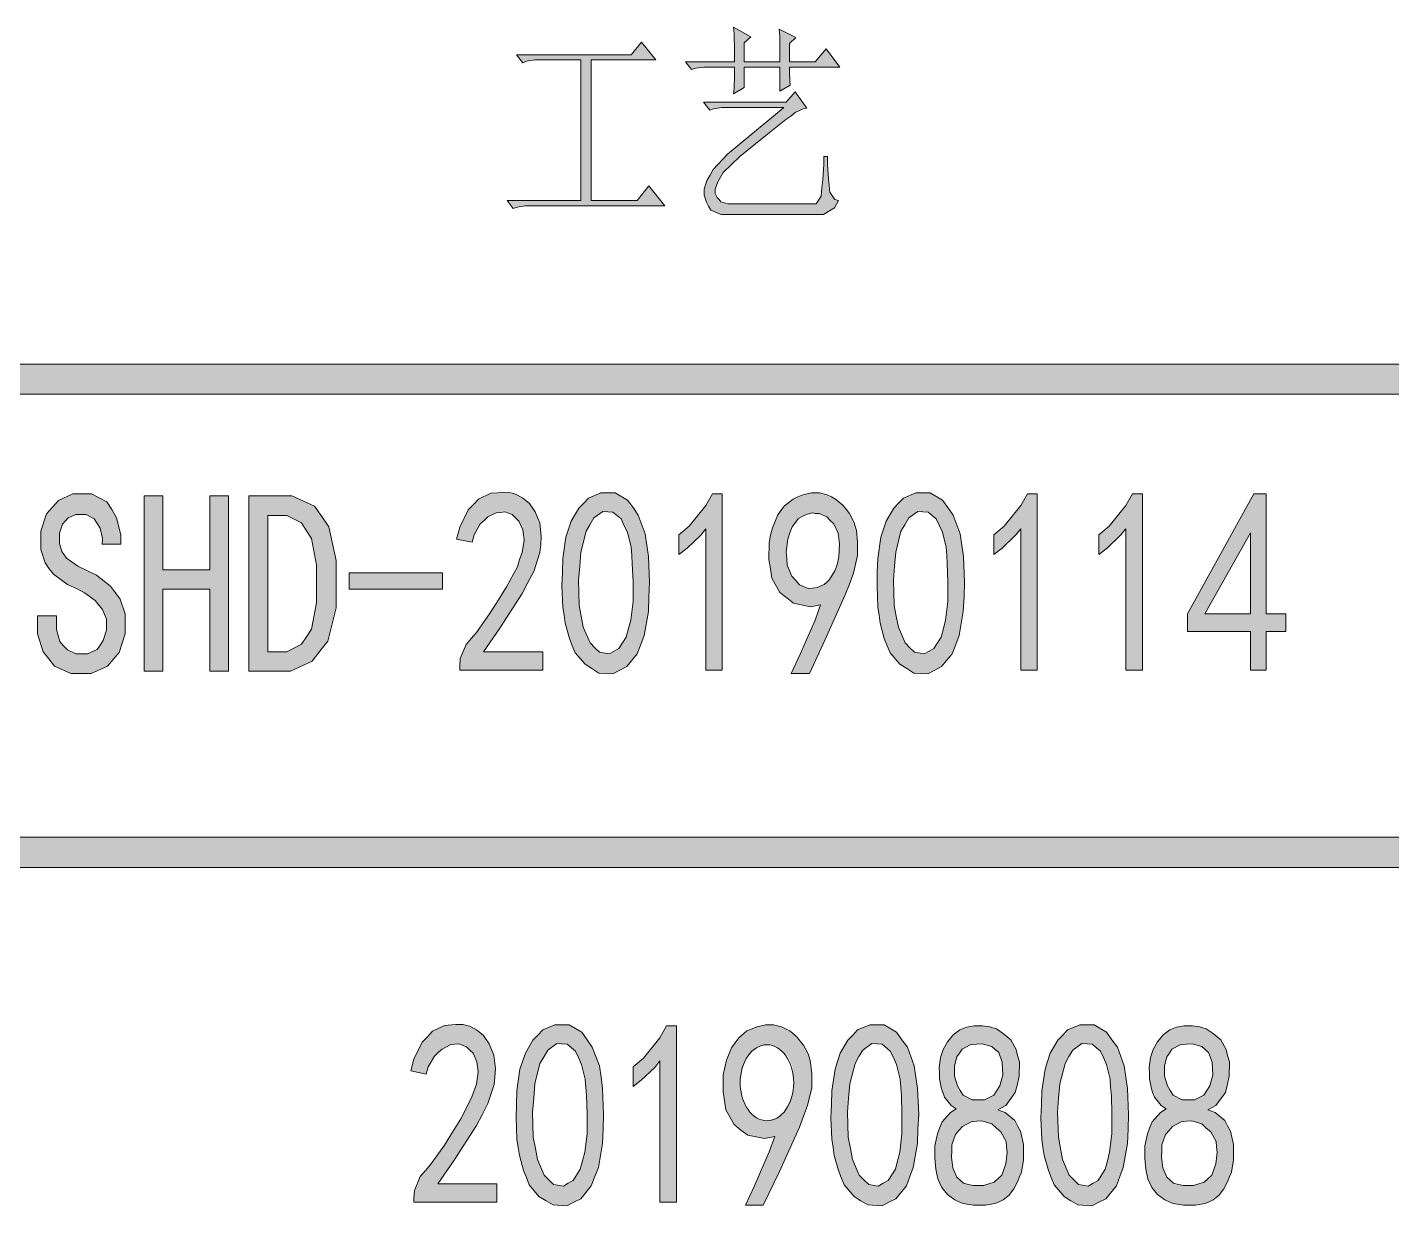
# Model space of a CAD drawing. Header units: millimetres. Extents: x 0 to 414, y 0 to 292.
# Drawn here: x 375.33 to 394.47, y 33.54 to 50.07 of the extents above; entities that cross this region are included whole.
import ezdxf

# ---------------------------------------------------------------- set-up
doc = ezdxf.new("R2010")
doc.units = ezdxf.units.MM

msp = doc.modelspace()

# ---------------------------------------------------------------- hatches: boundary and pattern name
h = msp.add_hatch(color=0)
h.dxf.hatch_style = 2
h.paths.add_polyline_path([(386.020028, 49.515889), (386.020028, 49.448861), (386.027083, 49.321861), (386.030611, 49.261889), (385.885972, 49.177222), (385.885972, 49.515889), (385.385028, 49.515889), (385.385028, 49.226611), (385.236861, 49.141944), (385.243917, 49.2125), (385.247444, 49.403), (385.247444, 49.515889), (384.880556, 49.515889), (384.817056, 49.515889), (384.700639, 49.49825), (384.647722, 49.480611), (384.563056, 49.589972), (385.247444, 49.589972), (385.247444, 49.738139), (385.243917, 49.981556), (385.236861, 50.073278), (385.480278, 49.939222), (385.385028, 49.854556), (385.385028, 49.589972), (385.885972, 49.589972), (385.885972, 49.7205), (385.882444, 49.949806), (385.875389, 50.048583), (386.108222, 49.928639), (386.020028, 49.843972), (386.020028, 49.589972), (386.379861, 49.589972), (386.535083, 49.769889), (386.725583, 49.515889)])
h = msp.add_hatch(color=0)
h.dxf.hatch_style = 2
h.paths.add_polyline_path([(382.192389, 49.685222), (383.797528, 49.685222), (383.942167, 49.865139), (384.146778, 49.614667), (383.236611, 49.614667), (383.236611, 47.642639), (383.885722, 47.642639), (384.048, 47.84725), (384.27025, 47.568556), (382.375833, 47.568556), (382.312333, 47.568556), (382.199444, 47.550917), (382.146528, 47.533278), (382.058333, 47.642639), (383.091972, 47.642639), (383.091972, 49.614667), (382.513417, 49.614667), (382.449917, 49.614667), (382.3335, 49.597028), (382.280583, 49.575861)])
h = msp.add_hatch(color=0)
h.dxf.hatch_style = 2
h.paths.add_polyline_path([(384.813528, 49.022), (385.974167, 49.022), (386.097639, 49.166639), (386.263444, 48.937333), (386.214056, 48.930278), (386.101167, 48.877361), (386.037667, 48.827972), (385.970639, 48.778583), (385.713111, 48.573972), (385.519083, 48.41875), (385.325056, 48.26), (385.092222, 48.03775), (385.053417, 47.970722), (385.014611, 47.903694), (384.975806, 47.801389), (384.975806, 47.766111), (384.975806, 47.741417), (385.004028, 47.684972), (385.03225, 47.65675), (385.056944, 47.625), (385.155722, 47.596778), (385.229806, 47.596778), (386.330472, 47.596778), (386.393972, 47.596778), (386.464528, 47.706139), (386.475111, 47.819028), (386.485694, 47.931917), (386.499806, 48.150639), (386.503333, 48.26), (386.552722, 48.26), (386.552722, 48.150639), (386.566833, 47.949556), (386.577417, 47.854306), (386.588, 47.762583), (386.655028, 47.65675), (386.707944, 47.642639), (386.6515, 47.540333), (386.496278, 47.445083), (386.3975, 47.448611), (385.169833, 47.448611), (385.060472, 47.448611), (384.915833, 47.508583), (384.884083, 47.565028), (384.855861, 47.621472), (384.824111, 47.716722), (384.824111, 47.752), (384.824111, 47.801389), (384.862917, 47.924861), (384.90525, 47.998944), (384.947583, 48.076556), (385.152194, 48.29175), (385.314472, 48.429333), (385.480278, 48.566917), (385.79425, 48.827972), (385.942417, 48.947917), (385.131028, 48.947917), (385.067528, 48.947917), (384.954639, 48.930278), (384.901722, 48.912639)])
h = msp.add_hatch(color=0)
h.dxf.hatch_style = 2
h.paths.add_polyline_path([(404.237472, 45.349583), (404.237472, 44.92625), (354.957944, 44.92625), (354.957944, 45.349583)])
h = msp.add_hatch(color=0)
h.dxf.hatch_style = 2
h.paths.add_polyline_path([(376.703167, 41.730083), (376.703167, 41.564278), (376.6185, 41.303222), (376.533833, 41.204444), (376.452694, 41.109194), (376.223389, 41.010417), (376.082278, 41.010417), (375.937639, 41.010417), (375.711861, 41.112722), (375.630722, 41.2115), (375.553111, 41.313806), (375.471972, 41.564278), (375.471972, 41.715972), (375.471972, 41.818278), (375.736556, 41.818278), (375.736556, 41.730083), (375.736556, 41.62425), (375.785944, 41.458444), (375.838861, 41.398472), (375.891778, 41.342028), (376.011722, 41.285583), (376.082278, 41.285583), (376.174, 41.285583), (376.308056, 41.345556), (376.350389, 41.405528), (376.392722, 41.469028), (376.438583, 41.617194), (376.438583, 41.701861), (376.438583, 41.772417), (376.385667, 41.906472), (376.33275, 41.966444), (376.283361, 42.029944), (376.131667, 42.139306), (376.036417, 42.192222), (375.895306, 42.255722), (375.69775, 42.400361), (375.637778, 42.477972), (375.577806, 42.559111), (375.517833, 42.746083), (375.517833, 42.851917), (375.517833, 43.003611), (375.598972, 43.247028), (375.683639, 43.342278), (375.768306, 43.434), (375.965861, 43.52925), (376.082278, 43.52925), (376.230444, 43.52925), (376.445639, 43.416361), (376.512667, 43.307), (376.579694, 43.194111), (376.643194, 42.954222), (376.643194, 42.823694), (376.378611, 42.823694), (376.385667, 42.901306), (376.350389, 43.045944), (376.311583, 43.112972), (376.26925, 43.176472), (376.156361, 43.239972), (376.082278, 43.239972), (376.011722, 43.239972), (375.902361, 43.194111), (375.863556, 43.14825), (375.821222, 43.102389), (375.782417, 42.975389), (375.782417, 42.89425), (375.782417, 42.83075), (375.814167, 42.717861), (375.845917, 42.672), (375.877667, 42.626139), (376.039944, 42.51325), (376.174, 42.44975), (376.301, 42.38625), (376.495028, 42.231028), (376.565583, 42.139306), (376.632611, 42.051111), (376.703167, 41.8465)])
h = msp.add_hatch(color=0)
h.dxf.hatch_style = 2
h.paths.add_polyline_path([(378.153083, 41.042167), (377.8885, 41.042167), (377.8885, 42.192222), (377.232333, 42.192222), (377.232333, 41.042167), (376.96775, 41.042167), (376.96775, 43.501028), (377.232333, 43.501028), (377.232333, 42.463861), (377.8885, 42.463861), (377.8885, 43.501028), (378.153083, 43.501028)])
h = msp.add_hatch(color=0)
h.paths.add_polyline_path([(379.659444, 42.262778), (379.659444, 41.931167), (379.546556, 41.461972), (379.433667, 41.320861), (379.324306, 41.17975), (379.020917, 41.042167), (378.830417, 41.042167), (378.438833, 41.042167), (378.438833, 43.501028), (378.830417, 43.501028), (379.042083, 43.501028), (379.356056, 43.356389), (379.458361, 43.21175), (379.557139, 43.067111), (379.659444, 42.594389)])
h.paths.add_polyline_path([(379.384278, 42.262778), (379.384278, 42.527361), (379.313722, 42.901306), (379.246694, 43.010667), (379.176139, 43.120028), (378.968, 43.225861), (378.830417, 43.225861), (378.703417, 43.225861), (378.703417, 41.313806), (378.830417, 41.313806), (378.968, 41.313806), (379.176139, 41.419639), (379.246694, 41.521944), (379.313722, 41.627778), (379.384278, 41.998194)])
h = msp.add_hatch(color=0)
h.dxf.hatch_style = 2
h.paths.add_polyline_path([(381.395111, 41.112722), (381.402167, 41.218556), (381.483306, 41.416111), (381.557389, 41.500778), (381.631472, 41.585444), (381.821972, 41.857083), (381.938389, 42.040528), (382.051278, 42.223972), (382.202972, 42.506194), (382.234722, 42.6085), (382.27, 42.707278), (382.298222, 42.880139), (382.287639, 42.954222), (382.280583, 43.024778), (382.224139, 43.144722), (382.178278, 43.190583), (382.132417, 43.236444), (382.026583, 43.27525), (381.966611, 43.268194), (381.906639, 43.261139), (381.790222, 43.204694), (381.737306, 43.155306), (381.680861, 43.105917), (381.596194, 42.954222), (381.567972, 42.851917), (381.34925, 42.89425), (381.395111, 43.060056), (381.515056, 43.303472), (381.585611, 43.377556), (381.659694, 43.451639), (381.829028, 43.536306), (381.924278, 43.543361), (381.98425, 43.550417), (382.086556, 43.546889), (382.132417, 43.536306), (382.178278, 43.525722), (382.273528, 43.472806), (382.322917, 43.434), (382.372306, 43.395194), (382.453444, 43.27525), (382.485194, 43.197639), (382.516944, 43.120028), (382.538111, 42.929528), (382.531056, 42.816639), (382.520472, 42.70375), (382.432278, 42.439167), (382.351139, 42.283944), (382.27, 42.128722), (381.959556, 41.645417), (381.73025, 41.313806), (382.559278, 41.313806), (382.559278, 41.056278), (381.395111, 41.056278)])
h = msp.add_hatch(color=0)
h.paths.add_polyline_path([(382.834444, 42.428583), (382.8415, 42.619083), (382.883833, 42.922472), (382.922639, 43.031833), (382.957917, 43.144722), (383.06375, 43.328167), (383.134306, 43.398722), (383.201333, 43.469278), (383.374194, 43.543361), (383.472972, 43.543361), (383.575278, 43.543361), (383.748139, 43.437528), (383.82575, 43.335222), (383.899833, 43.229389), (383.995083, 42.968333), (384.019778, 42.809583), (384.044472, 42.650833), (384.058583, 42.287472), (384.048, 42.082861), (384.040944, 41.87825), (383.980972, 41.543111), (383.935111, 41.416111), (383.885722, 41.285583), (383.737556, 41.105667), (383.638778, 41.056278), (383.543528, 41.003361), (383.345972, 41.013944), (383.247194, 41.077444), (383.151944, 41.137417), (383.014361, 41.299694), (382.972028, 41.398472), (382.933222, 41.500778), (382.87325, 41.712444), (382.859139, 41.825333), (382.8415, 41.934694), (382.827389, 42.238083)])
h.paths.add_polyline_path([(383.077861, 42.51325), (383.060222, 42.315694), (383.070806, 41.962917), (383.099028, 41.811222), (383.12725, 41.656), (383.2225, 41.437278), (383.289528, 41.37025), (383.356556, 41.30675), (383.490611, 41.282056), (383.561167, 41.320861), (383.628194, 41.359667), (383.7305, 41.518417), (383.76225, 41.638361), (383.794, 41.754778), (383.82575, 42.015833), (383.82575, 42.153417), (383.82575, 42.294528), (383.815167, 42.552056), (383.808111, 42.664944), (383.797528, 42.781361), (383.748139, 42.9895), (383.702278, 43.081222), (383.659944, 43.176472), (383.543528, 43.271722), (383.472972, 43.27525), (383.402417, 43.278778), (383.275417, 43.190583), (383.218972, 43.095333), (383.166056, 43.003611), (383.091972, 42.710806)])
h = msp.add_hatch(color=0)
h.dxf.hatch_style = 2
h.paths.add_polyline_path([(384.848806, 43.038889), (384.774722, 42.947167), (384.584222, 42.76725), (384.467806, 42.679056), (384.467806, 42.954222), (384.612444, 43.074167), (384.848806, 43.363444), (384.940528, 43.52925), (385.078111, 43.52925), (385.078111, 41.056278), (384.848806, 41.056278)])
h = msp.add_hatch(color=0)
h.paths.add_polyline_path([(386.044722, 41.010417), (386.171722, 41.278528), (386.379861, 41.758306), (386.457472, 41.9735), (386.316361, 41.945278), (386.076472, 41.994667), (385.981222, 42.06875), (385.885972, 42.142833), (385.773083, 42.347444), (385.751917, 42.477972), (385.73075, 42.6085), (385.734278, 42.841333), (385.755444, 42.947167), (385.780139, 43.049472), (385.850694, 43.222333), (385.900083, 43.292889), (385.949472, 43.359917), (386.069417, 43.455167), (386.136444, 43.486917), (386.207, 43.515139), (386.330472, 43.543361), (386.383389, 43.543361), (386.439833, 43.543361), (386.549194, 43.515139), (386.609167, 43.486917), (386.665611, 43.455167), (386.767917, 43.3705), (386.817306, 43.314056), (386.863167, 43.254083), (386.923139, 43.137667), (386.940778, 43.074167), (386.958417, 43.014194), (386.976056, 42.855444), (386.976056, 42.760194), (386.976056, 42.661417), (386.919611, 42.414472), (386.863167, 42.262778), (386.803194, 42.111083), (386.520972, 41.486667), (386.298722, 41.010417)])
h.paths.add_polyline_path([(385.981222, 42.622611), (385.988278, 42.527361), (386.051778, 42.375667), (386.108222, 42.312167), (386.161139, 42.252194), (386.281083, 42.199278), (386.344583, 42.206333), (386.408083, 42.213389), (386.506861, 42.255722), (386.545667, 42.291), (386.580944, 42.326278), (386.655028, 42.44975), (386.690306, 42.534417), (386.711472, 42.643778), (386.722056, 42.827222), (386.711472, 42.901306), (386.700889, 42.978917), (386.640917, 43.105917), (386.591528, 43.155306), (386.542139, 43.204694), (386.436306, 43.254083), (386.379861, 43.254083), (386.344583, 43.261139), (386.256389, 43.239972), (386.199944, 43.21175), (386.147028, 43.183528), (386.058833, 43.067111), (386.027083, 42.982444), (385.995333, 42.89425), (385.974167, 42.714333)])
h = msp.add_hatch(color=0)
h.paths.add_polyline_path([(387.251222, 42.428583), (387.258278, 42.619083), (387.300611, 42.922472), (387.339417, 43.031833), (387.374694, 43.144722), (387.484056, 43.328167), (387.551083, 43.398722), (387.621639, 43.469278), (387.790972, 43.543361), (387.88975, 43.543361), (387.992056, 43.543361), (388.168444, 43.437528), (388.242528, 43.335222), (388.316611, 43.229389), (388.415389, 42.968333), (388.436556, 42.809583), (388.46125, 42.650833), (388.475361, 42.287472), (388.468306, 42.082861), (388.457722, 41.87825), (388.401278, 41.543111), (388.351889, 41.416111), (388.3025, 41.285583), (388.154333, 41.105667), (388.059083, 41.056278), (387.960306, 41.003361), (387.766278, 41.013944), (387.6675, 41.077444), (387.568722, 41.137417), (387.431139, 41.299694), (387.392333, 41.398472), (387.35, 41.500778), (387.293556, 41.712444), (387.275917, 41.825333), (387.258278, 41.934694), (387.247694, 42.238083)])
h.paths.add_polyline_path([(387.494639, 42.51325), (387.477, 42.315694), (387.487583, 41.962917), (387.515806, 41.811222), (387.547556, 41.656), (387.642806, 41.437278), (387.706306, 41.37025), (387.773333, 41.30675), (387.907389, 41.282056), (387.977944, 41.320861), (388.044972, 41.359667), (388.147278, 41.518417), (388.179028, 41.638361), (388.210778, 41.754778), (388.242528, 42.015833), (388.242528, 42.153417), (388.242528, 42.294528), (388.231944, 42.552056), (388.224889, 42.664944), (388.217833, 42.781361), (388.164917, 42.9895), (388.122583, 43.081222), (388.076722, 43.176472), (387.963833, 43.271722), (387.88975, 43.27525), (387.819194, 43.278778), (387.692194, 43.190583), (387.639278, 43.095333), (387.582833, 43.003611), (387.512278, 42.710806)])
h = msp.add_hatch(color=0)
h.dxf.hatch_style = 2
h.paths.add_polyline_path([(389.265583, 43.038889), (389.1915, 42.947167), (389.001, 42.76725), (388.888111, 42.679056), (388.888111, 42.954222), (389.029222, 43.074167), (389.265583, 43.363444), (389.357306, 43.52925), (389.494889, 43.52925), (389.494889, 41.056278), (389.265583, 41.056278)])
h = msp.add_hatch(color=0)
h.dxf.hatch_style = 2
h.paths.add_polyline_path([(390.740194, 43.038889), (390.662583, 42.947167), (390.475611, 42.76725), (390.359194, 42.679056), (390.359194, 42.954222), (390.503833, 43.074167), (390.740194, 43.363444), (390.831917, 43.52925), (390.9695, 43.52925), (390.9695, 41.056278), (390.740194, 41.056278)])
h = msp.add_hatch(color=0)
h.paths.add_polyline_path([(392.486444, 41.599556), (391.600972, 41.599556), (391.600972, 41.8465), (392.532306, 43.52925), (392.705167, 43.52925), (392.705167, 41.8465), (392.983861, 41.8465), (392.983861, 41.599556), (392.705167, 41.599556), (392.705167, 41.056278), (392.486444, 41.056278)])
h.paths.add_polyline_path([(392.486444, 41.8465), (392.486444, 42.982444), (391.844389, 41.8465)])
h = msp.add_hatch(color=0)
h.dxf.hatch_style = 2
h.paths.add_polyline_path([(381.155222, 42.192222), (379.842889, 42.192222), (379.842889, 42.421528), (381.155222, 42.421528)])
h = msp.add_hatch(color=0)
h.dxf.hatch_style = 2
h.paths.add_polyline_path([(404.237472, 38.710306), (404.237472, 38.286972), (354.957944, 38.286972), (354.957944, 38.710306)])
h = msp.add_hatch(color=0)
h.dxf.hatch_style = 2
h.paths.add_polyline_path([(380.753056, 33.647944), (380.760111, 33.757306), (380.837722, 33.951333), (380.915333, 34.036), (380.989417, 34.124194), (381.179917, 34.392306), (381.292806, 34.57575), (381.409222, 34.759194), (381.557389, 35.044944), (381.592667, 35.143722), (381.627944, 35.246028), (381.652639, 35.418889), (381.645583, 35.489444), (381.635, 35.56), (381.582083, 35.679944), (381.536222, 35.725806), (381.490361, 35.771667), (381.384528, 35.814), (381.321028, 35.806944), (381.261056, 35.799889), (381.148167, 35.739917), (381.091722, 35.690528), (381.038806, 35.641139), (380.954139, 35.489444), (380.925917, 35.387139), (380.707194, 35.433), (380.753056, 35.598806), (380.869472, 35.838694), (380.943556, 35.912778), (381.014111, 35.990389), (381.183444, 36.071528), (381.282222, 36.078583), (381.338667, 36.085639), (381.4445, 36.082111), (381.490361, 36.071528), (381.536222, 36.060944), (381.631472, 36.011556), (381.677333, 35.97275), (381.726722, 35.930417), (381.807861, 35.814), (381.839611, 35.732861), (381.871361, 35.65525), (381.896056, 35.46475), (381.885472, 35.351861), (381.878417, 35.2425), (381.786694, 34.974389), (381.709083, 34.819167), (381.627944, 34.667472), (381.3175, 34.180639), (381.088194, 33.849028), (381.913694, 33.849028), (381.913694, 33.5915), (380.753056, 33.5915)])
h = msp.add_hatch(color=0)
h.paths.add_polyline_path([(382.192389, 34.963806), (382.195917, 35.154306), (382.23825, 35.457694), (382.277056, 35.567056), (382.315861, 35.679944), (382.421694, 35.863389), (382.488722, 35.933944), (382.559278, 36.008028), (382.728611, 36.078583), (382.830917, 36.078583), (382.929694, 36.078583), (383.106083, 35.976278), (383.180167, 35.870444), (383.25425, 35.764611), (383.353028, 35.503556), (383.377722, 35.344806), (383.398889, 35.186056), (383.413, 34.822694), (383.405944, 34.618083), (383.395361, 34.413472), (383.338917, 34.078333), (383.289528, 33.951333), (383.240139, 33.820806), (383.0955, 33.640889), (382.996722, 33.5915), (382.897944, 33.542111), (382.703917, 33.552694), (382.605139, 33.612667), (382.506361, 33.672639), (382.368778, 33.834917), (382.329972, 33.937222), (382.287639, 34.036), (382.231194, 34.247667), (382.213556, 34.360556), (382.195917, 34.473444), (382.185333, 34.773306)])
h.paths.add_polyline_path([(382.432278, 35.052), (382.414639, 34.854444), (382.425222, 34.501667), (382.456972, 34.346444), (382.485194, 34.191222), (382.580444, 33.9725), (382.643944, 33.905472), (382.710972, 33.841972), (382.848556, 33.817278), (382.915583, 33.856083), (382.986139, 33.894889), (383.084917, 34.053639), (383.116667, 34.173583), (383.148417, 34.293528), (383.180167, 34.551056), (383.180167, 34.692167), (383.180167, 34.82975), (383.173111, 35.087278), (383.162528, 35.200167), (383.155472, 35.316583), (383.102556, 35.524722), (383.060222, 35.619972), (383.017889, 35.711694), (382.901472, 35.810472), (382.830917, 35.814), (382.756833, 35.817528), (382.629833, 35.725806), (382.576917, 35.634083), (382.520472, 35.538833), (382.449917, 35.249556)])
h = msp.add_hatch(color=0)
h.dxf.hatch_style = 2
h.paths.add_polyline_path([(384.203222, 35.574111), (384.129139, 35.482389), (383.938639, 35.302472), (383.82575, 35.214278), (383.82575, 35.489444), (383.970389, 35.612917), (384.203222, 35.898667), (384.294944, 36.064472), (384.436056, 36.064472), (384.436056, 33.5915), (384.203222, 33.5915)])
h = msp.add_hatch(color=0)
h.paths.add_polyline_path([(385.402667, 33.549167), (385.526139, 33.81375), (385.734278, 34.297056), (385.815417, 34.51225), (385.670778, 34.484028), (385.434417, 34.529889), (385.339167, 34.603972), (385.243917, 34.681583), (385.1275, 34.886194), (385.106333, 35.013194), (385.088694, 35.143722), (385.088694, 35.376556), (385.113389, 35.482389), (385.138083, 35.584694), (385.208639, 35.757556), (385.258028, 35.828111), (385.307417, 35.895139), (385.423833, 35.993917), (385.494389, 36.022139), (385.561417, 36.050361), (385.684889, 36.078583), (385.741333, 36.078583), (385.79425, 36.078583), (385.907139, 36.050361), (385.963583, 36.022139), (386.023556, 35.993917), (386.125861, 35.905722), (386.171722, 35.849278), (386.217583, 35.792833), (386.281083, 35.672889), (386.298722, 35.612917), (386.316361, 35.549417), (386.334, 35.390667), (386.334, 35.295417), (386.334, 35.196639), (386.274028, 34.949694), (386.217583, 34.798), (386.161139, 34.646306), (385.878917, 34.021889), (385.653139, 33.549167)])
h.paths.add_polyline_path([(385.339167, 35.157833), (385.346222, 35.066111), (385.409722, 34.910889), (385.462639, 34.850917), (385.519083, 34.787417), (385.6355, 34.7345), (385.699, 34.741556), (385.7625, 34.748611), (385.864806, 34.790944), (385.900083, 34.826222), (385.938889, 34.865028), (386.009444, 34.984972), (386.044722, 35.073167), (386.069417, 35.179), (386.08, 35.362444), (386.069417, 35.440056), (386.055306, 35.514139), (385.995333, 35.641139), (385.945944, 35.690528), (385.900083, 35.739917), (385.790722, 35.792833), (385.734278, 35.792833), (385.699, 35.799889), (385.610806, 35.775194), (385.557889, 35.746972), (385.501444, 35.71875), (385.416778, 35.605861), (385.385028, 35.517667), (385.353278, 35.433), (385.328583, 35.253083)])
h = msp.add_hatch(color=0)
h.paths.add_polyline_path([(386.609167, 34.963806), (386.616222, 35.154306), (386.658556, 35.457694), (386.693833, 35.567056), (386.732639, 35.679944), (386.838472, 35.863389), (386.909028, 35.933944), (386.976056, 36.008028), (387.145389, 36.078583), (387.247694, 36.078583), (387.35, 36.078583), (387.522861, 35.976278), (387.596944, 35.870444), (387.674556, 35.764611), (387.769806, 35.503556), (387.7945, 35.344806), (387.815667, 35.186056), (387.833306, 34.822694), (387.822722, 34.618083), (387.815667, 34.413472), (387.755694, 34.078333), (387.706306, 33.951333), (387.660444, 33.820806), (387.512278, 33.640889), (387.4135, 33.5915), (387.31825, 33.542111), (387.120694, 33.552694), (387.021917, 33.612667), (386.926667, 33.672639), (386.789083, 33.834917), (386.74675, 33.937222), (386.707944, 34.036), (386.647972, 34.247667), (386.633861, 34.360556), (386.616222, 34.473444), (386.602111, 34.773306)])
h.paths.add_polyline_path([(386.849056, 35.052), (386.834944, 34.854444), (386.845528, 34.501667), (386.87375, 34.346444), (386.901972, 34.191222), (386.997222, 33.9725), (387.06425, 33.905472), (387.131278, 33.841972), (387.265333, 33.817278), (387.332361, 33.856083), (387.402917, 33.894889), (387.505222, 34.053639), (387.536972, 34.173583), (387.568722, 34.293528), (387.596944, 34.551056), (387.596944, 34.692167), (387.596944, 34.82975), (387.589889, 35.087278), (387.582833, 35.200167), (387.57225, 35.316583), (387.519333, 35.524722), (387.477, 35.619972), (387.434667, 35.711694), (387.31825, 35.810472), (387.247694, 35.814), (387.177139, 35.817528), (387.050139, 35.725806), (386.993694, 35.634083), (386.940778, 35.538833), (386.866694, 35.249556)])
h = msp.add_hatch(color=0)
h.paths.add_polyline_path([(388.059083, 34.297056), (388.059083, 34.381722), (388.094361, 34.551056), (388.126111, 34.632194), (388.161389, 34.716861), (388.277806, 34.850917), (388.358944, 34.900306), (388.288389, 34.949694), (388.196667, 35.062583), (388.1755, 35.122556), (388.150806, 35.182528), (388.126111, 35.323639), (388.122583, 35.40125), (388.119056, 35.482389), (388.136694, 35.619972), (388.157861, 35.676417), (388.1755, 35.732861), (388.235472, 35.842222), (388.277806, 35.891611), (388.316611, 35.941), (388.408333, 36.011556), (388.454194, 36.029194), (388.503583, 36.046833), (388.609417, 36.064472), (388.669389, 36.064472), (388.725833, 36.064472), (388.828139, 36.050361), (388.874, 36.03625), (388.923389, 36.022139), (389.018639, 35.958639), (389.071556, 35.912778), (389.124472, 35.866917), (389.198556, 35.732861), (389.219722, 35.648194), (389.244417, 35.56), (389.240889, 35.358917), (389.216194, 35.246028), (389.187972, 35.129611), (389.053917, 34.949694), (388.944556, 34.886194), (389.043333, 34.850917), (389.180917, 34.738028), (389.219722, 34.663944), (389.262056, 34.586333), (389.300861, 34.402889), (389.300861, 34.297056), (389.300861, 34.187694), (389.276167, 34.014833), (389.247944, 33.951333), (389.22325, 33.884306), (389.166806, 33.778472), (389.135056, 33.736139), (389.103306, 33.690278), (389.015111, 33.62325), (388.962194, 33.598556), (388.90575, 33.573861), (388.768167, 33.549167), (388.687028, 33.549167), (388.602361, 33.549167), (388.457722, 33.573861), (388.39775, 33.598556), (388.337778, 33.62325), (388.235472, 33.697333), (388.196667, 33.75025), (388.157861, 33.799639), (388.101417, 33.919583), (388.087306, 33.986611), (388.073194, 34.053639), (388.059083, 34.208861)])
h.paths.add_polyline_path([(388.295444, 34.311167), (388.291917, 34.222972), (388.313083, 34.071278), (388.341306, 34.007778), (388.366, 33.944278), (388.46125, 33.859611), (388.531806, 33.841972), (388.598833, 33.824333), (388.743472, 33.827861), (388.817556, 33.849028), (388.891639, 33.870194), (388.997472, 33.9725), (389.025694, 34.050111), (389.053917, 34.13125), (389.075083, 34.29), (389.0645, 34.367611), (389.057444, 34.445222), (388.983361, 34.579278), (388.923389, 34.632194), (388.859889, 34.688639), (388.718778, 34.7345), (388.644694, 34.727444), (388.570611, 34.720389), (388.447139, 34.653361), (388.39775, 34.596917), (388.348361, 34.540472), (388.298972, 34.395833)])
h.paths.add_polyline_path([(388.33425, 35.433), (388.33425, 35.358917), (388.376583, 35.224861), (388.415389, 35.157833), (388.454194, 35.094333), (388.581194, 35.027306), (388.669389, 35.027306), (388.754056, 35.027306), (388.884583, 35.094333), (388.926917, 35.157833), (388.96925, 35.224861), (389.011583, 35.376556), (389.008056, 35.468278), (389.004528, 35.556472), (388.955139, 35.690528), (388.90575, 35.732861), (388.856361, 35.775194), (388.722306, 35.814), (388.641167, 35.806944), (388.5565, 35.799889), (388.440083, 35.736389), (388.404806, 35.683472), (388.369528, 35.630556), (388.33425, 35.503556)])
h = msp.add_hatch(color=0)
h.paths.add_polyline_path([(389.554861, 34.963806), (389.561917, 35.154306), (389.60425, 35.457694), (389.639528, 35.567056), (389.678333, 35.679944), (389.784167, 35.863389), (389.854722, 35.933944), (389.92175, 36.008028), (390.091083, 36.078583), (390.193389, 36.078583), (390.292167, 36.078583), (390.468556, 35.976278), (390.542639, 35.870444), (390.62025, 35.764611), (390.7155, 35.503556), (390.740194, 35.344806), (390.761361, 35.186056), (390.775472, 34.822694), (390.768417, 34.618083), (390.761361, 34.413472), (390.701389, 34.078333), (390.652, 33.951333), (390.606139, 33.820806), (390.457972, 33.640889), (390.359194, 33.5915), (390.260417, 33.542111), (390.066389, 33.552694), (389.967611, 33.612667), (389.872361, 33.672639), (389.73125, 33.834917), (389.692444, 33.937222), (389.653639, 34.036), (389.593667, 34.247667), (389.576028, 34.360556), (389.561917, 34.473444), (389.547806, 34.773306)])
h.paths.add_polyline_path([(389.79475, 35.052), (389.780639, 34.854444), (389.791222, 34.501667), (389.819444, 34.346444), (389.847667, 34.191222), (389.942917, 33.9725), (390.009944, 33.905472), (390.073444, 33.841972), (390.211028, 33.817278), (390.278056, 33.856083), (390.348611, 33.894889), (390.447389, 34.053639), (390.479139, 34.173583), (390.510889, 34.293528), (390.542639, 34.551056), (390.542639, 34.692167), (390.542639, 34.82975), (390.535583, 35.087278), (390.525, 35.200167), (390.517944, 35.316583), (390.465028, 35.524722), (390.422694, 35.619972), (390.380361, 35.711694), (390.263944, 35.810472), (390.193389, 35.814), (390.122833, 35.817528), (389.995833, 35.725806), (389.939389, 35.634083), (389.886472, 35.538833), (389.812389, 35.249556)])
h = msp.add_hatch(color=0)
h.paths.add_polyline_path([(391.004778, 34.297056), (391.004778, 34.381722), (391.040056, 34.551056), (391.071806, 34.632194), (391.107083, 34.716861), (391.2235, 34.850917), (391.304639, 34.900306), (391.234083, 34.949694), (391.142361, 35.062583), (391.117667, 35.122556), (391.0965, 35.182528), (391.071806, 35.323639), (391.068278, 35.40125), (391.06475, 35.482389), (391.082389, 35.619972), (391.103556, 35.676417), (391.121194, 35.732861), (391.181167, 35.842222), (391.2235, 35.891611), (391.262306, 35.941), (391.354028, 36.011556), (391.399889, 36.029194), (391.449278, 36.046833), (391.555111, 36.064472), (391.615083, 36.064472), (391.671528, 36.064472), (391.773833, 36.050361), (391.819694, 36.03625), (391.865556, 36.022139), (391.964333, 35.958639), (392.01725, 35.912778), (392.070167, 35.866917), (392.14425, 35.732861), (392.165417, 35.648194), (392.190111, 35.56), (392.186583, 35.358917), (392.161889, 35.246028), (392.133667, 35.129611), (391.999611, 34.949694), (391.89025, 34.886194), (391.989028, 34.850917), (392.126611, 34.738028), (392.165417, 34.663944), (392.20775, 34.586333), (392.246556, 34.402889), (392.246556, 34.297056), (392.246556, 34.187694), (392.221861, 34.014833), (392.193639, 33.951333), (392.168944, 33.884306), (392.1125, 33.778472), (392.08075, 33.736139), (392.049, 33.690278), (391.960806, 33.62325), (391.907889, 33.598556), (391.851444, 33.573861), (391.713861, 33.549167), (391.632722, 33.549167), (391.548056, 33.549167), (391.403417, 33.573861), (391.343444, 33.598556), (391.283472, 33.62325), (391.181167, 33.697333), (391.142361, 33.75025), (391.103556, 33.799639), (391.047111, 33.919583), (391.033, 33.986611), (391.018889, 34.053639), (391.004778, 34.208861)])
h.paths.add_polyline_path([(391.241139, 34.311167), (391.237611, 34.222972), (391.258778, 34.071278), (391.287, 34.007778), (391.311694, 33.944278), (391.406944, 33.859611), (391.4775, 33.841972), (391.544528, 33.824333), (391.689167, 33.827861), (391.76325, 33.849028), (391.837333, 33.870194), (391.943167, 33.9725), (391.971389, 34.050111), (391.999611, 34.13125), (392.020778, 34.29), (392.010194, 34.367611), (392.003139, 34.445222), (391.929056, 34.579278), (391.865556, 34.632194), (391.805583, 34.688639), (391.664472, 34.7345), (391.590389, 34.727444), (391.516306, 34.720389), (391.392833, 34.653361), (391.343444, 34.596917), (391.294056, 34.540472), (391.244667, 34.395833)])
h.paths.add_polyline_path([(391.279944, 35.433), (391.279944, 35.358917), (391.322278, 35.224861), (391.361083, 35.157833), (391.399889, 35.094333), (391.526889, 35.027306), (391.615083, 35.027306), (391.69975, 35.027306), (391.830278, 35.094333), (391.872611, 35.157833), (391.914944, 35.224861), (391.957278, 35.376556), (391.95375, 35.468278), (391.950222, 35.556472), (391.897306, 35.690528), (391.851444, 35.732861), (391.802056, 35.775194), (391.668, 35.814), (391.586861, 35.806944), (391.502194, 35.799889), (391.38225, 35.736389), (391.3505, 35.683472), (391.315222, 35.630556), (391.279944, 35.503556)])

# ---------------------------------------------------------------- linework, layer by layer
at = {"color": 0, "lineweight": 0}
for points in [[(386.020028, 49.515889), (386.020028, 49.448861), (386.027083, 49.321861), (386.030611, 49.261889), (385.885972, 49.177222), (385.885972, 49.515889), (385.385028, 49.515889), (385.385028, 49.226611), (385.236861, 49.141944), (385.243917, 49.2125), (385.247444, 49.403), (385.247444, 49.515889), (384.880556, 49.515889), (384.817056, 49.515889), (384.700639, 49.49825), (384.647722, 49.480611), (384.563056, 49.589972), (385.247444, 49.589972), (385.247444, 49.738139), (385.243917, 49.981556), (385.236861, 50.073278), (385.480278, 49.939222), (385.385028, 49.854556), (385.385028, 49.589972), (385.885972, 49.589972), (385.885972, 49.7205), (385.882444, 49.949806), (385.875389, 50.048583), (386.108222, 49.928639), (386.020028, 49.843972), (386.020028, 49.589972), (386.379861, 49.589972), (386.535083, 49.769889), (386.725583, 49.515889)], [(382.192389, 49.685222), (383.797528, 49.685222), (383.942167, 49.865139), (384.146778, 49.614667), (383.236611, 49.614667), (383.236611, 47.642639), (383.885722, 47.642639), (384.048, 47.84725), (384.27025, 47.568556), (382.375833, 47.568556), (382.312333, 47.568556), (382.199444, 47.550917), (382.146528, 47.533278), (382.058333, 47.642639), (383.091972, 47.642639), (383.091972, 49.614667), (382.513417, 49.614667), (382.449917, 49.614667), (382.3335, 49.597028), (382.280583, 49.575861)], [(384.813528, 49.022), (385.974167, 49.022), (386.097639, 49.166639), (386.263444, 48.937333), (386.214056, 48.930278), (386.101167, 48.877361), (386.037667, 48.827972), (385.970639, 48.778583), (385.713111, 48.573972), (385.519083, 48.41875), (385.325056, 48.26), (385.092222, 48.03775), (385.053417, 47.970722), (385.014611, 47.903694), (384.975806, 47.801389), (384.975806, 47.766111), (384.975806, 47.741417), (385.004028, 47.684972), (385.03225, 47.65675), (385.056944, 47.625), (385.155722, 47.596778), (385.229806, 47.596778), (386.330472, 47.596778), (386.393972, 47.596778), (386.464528, 47.706139), (386.475111, 47.819028), (386.485694, 47.931917), (386.499806, 48.150639), (386.503333, 48.26), (386.552722, 48.26), (386.552722, 48.150639), (386.566833, 47.949556), (386.577417, 47.854306), (386.588, 47.762583), (386.655028, 47.65675), (386.707944, 47.642639), (386.6515, 47.540333), (386.496278, 47.445083), (386.3975, 47.448611), (385.169833, 47.448611), (385.060472, 47.448611), (384.915833, 47.508583), (384.884083, 47.565028), (384.855861, 47.621472), (384.824111, 47.716722), (384.824111, 47.752), (384.824111, 47.801389), (384.862917, 47.924861), (384.90525, 47.998944), (384.947583, 48.076556), (385.152194, 48.29175), (385.314472, 48.429333), (385.480278, 48.566917), (385.79425, 48.827972), (385.942417, 48.947917), (385.131028, 48.947917), (385.067528, 48.947917), (384.954639, 48.930278), (384.901722, 48.912639)], [(404.237472, 45.349583), (404.237472, 44.92625), (354.957944, 44.92625), (354.957944, 45.349583)], [(376.703167, 41.730083), (376.703167, 41.564278), (376.6185, 41.303222), (376.533833, 41.204444), (376.452694, 41.109194), (376.223389, 41.010417), (376.082278, 41.010417), (375.937639, 41.010417), (375.711861, 41.112722), (375.630722, 41.2115), (375.553111, 41.313806), (375.471972, 41.564278), (375.471972, 41.715972), (375.471972, 41.818278), (375.736556, 41.818278), (375.736556, 41.730083), (375.736556, 41.62425), (375.785944, 41.458444), (375.838861, 41.398472), (375.891778, 41.342028), (376.011722, 41.285583), (376.082278, 41.285583), (376.174, 41.285583), (376.308056, 41.345556), (376.350389, 41.405528), (376.392722, 41.469028), (376.438583, 41.617194), (376.438583, 41.701861), (376.438583, 41.772417), (376.385667, 41.906472), (376.33275, 41.966444), (376.283361, 42.029944), (376.131667, 42.139306), (376.036417, 42.192222), (375.895306, 42.255722), (375.69775, 42.400361), (375.637778, 42.477972), (375.577806, 42.559111), (375.517833, 42.746083), (375.517833, 42.851917), (375.517833, 43.003611), (375.598972, 43.247028), (375.683639, 43.342278), (375.768306, 43.434), (375.965861, 43.52925), (376.082278, 43.52925), (376.230444, 43.52925), (376.445639, 43.416361), (376.512667, 43.307), (376.579694, 43.194111), (376.643194, 42.954222), (376.643194, 42.823694), (376.378611, 42.823694), (376.385667, 42.901306), (376.350389, 43.045944), (376.311583, 43.112972), (376.26925, 43.176472), (376.156361, 43.239972), (376.082278, 43.239972), (376.011722, 43.239972), (375.902361, 43.194111), (375.863556, 43.14825), (375.821222, 43.102389), (375.782417, 42.975389), (375.782417, 42.89425), (375.782417, 42.83075), (375.814167, 42.717861), (375.845917, 42.672), (375.877667, 42.626139), (376.039944, 42.51325), (376.174, 42.44975), (376.301, 42.38625), (376.495028, 42.231028), (376.565583, 42.139306), (376.632611, 42.051111), (376.703167, 41.8465)], [(378.153083, 41.042167), (377.8885, 41.042167), (377.8885, 42.192222), (377.232333, 42.192222), (377.232333, 41.042167), (376.96775, 41.042167), (376.96775, 43.501028), (377.232333, 43.501028), (377.232333, 42.463861), (377.8885, 42.463861), (377.8885, 43.501028), (378.153083, 43.501028)], [(379.659444, 42.262778), (379.659444, 41.931167), (379.546556, 41.461972), (379.433667, 41.320861), (379.324306, 41.17975), (379.020917, 41.042167), (378.830417, 41.042167), (378.438833, 41.042167), (378.438833, 43.501028), (378.830417, 43.501028), (379.042083, 43.501028), (379.356056, 43.356389), (379.458361, 43.21175), (379.557139, 43.067111), (379.659444, 42.594389)], [(381.395111, 41.112722), (381.402167, 41.218556), (381.483306, 41.416111), (381.557389, 41.500778), (381.631472, 41.585444), (381.821972, 41.857083), (381.938389, 42.040528), (382.051278, 42.223972), (382.202972, 42.506194), (382.234722, 42.6085), (382.27, 42.707278), (382.298222, 42.880139), (382.287639, 42.954222), (382.280583, 43.024778), (382.224139, 43.144722), (382.178278, 43.190583), (382.132417, 43.236444), (382.026583, 43.27525), (381.966611, 43.268194), (381.906639, 43.261139), (381.790222, 43.204694), (381.737306, 43.155306), (381.680861, 43.105917), (381.596194, 42.954222), (381.567972, 42.851917), (381.34925, 42.89425), (381.395111, 43.060056), (381.515056, 43.303472), (381.585611, 43.377556), (381.659694, 43.451639), (381.829028, 43.536306), (381.924278, 43.543361), (381.98425, 43.550417), (382.086556, 43.546889), (382.132417, 43.536306), (382.178278, 43.525722), (382.273528, 43.472806), (382.322917, 43.434), (382.372306, 43.395194), (382.453444, 43.27525), (382.485194, 43.197639), (382.516944, 43.120028), (382.538111, 42.929528), (382.531056, 42.816639), (382.520472, 42.70375), (382.432278, 42.439167), (382.351139, 42.283944), (382.27, 42.128722), (381.959556, 41.645417), (381.73025, 41.313806), (382.559278, 41.313806), (382.559278, 41.056278), (381.395111, 41.056278)], [(382.834444, 42.428583), (382.8415, 42.619083), (382.883833, 42.922472), (382.922639, 43.031833), (382.957917, 43.144722), (383.06375, 43.328167), (383.134306, 43.398722), (383.201333, 43.469278), (383.374194, 43.543361), (383.472972, 43.543361), (383.575278, 43.543361), (383.748139, 43.437528), (383.82575, 43.335222), (383.899833, 43.229389), (383.995083, 42.968333), (384.019778, 42.809583), (384.044472, 42.650833), (384.058583, 42.287472), (384.048, 42.082861), (384.040944, 41.87825), (383.980972, 41.543111), (383.935111, 41.416111), (383.885722, 41.285583), (383.737556, 41.105667), (383.638778, 41.056278), (383.543528, 41.003361), (383.345972, 41.013944), (383.247194, 41.077444), (383.151944, 41.137417), (383.014361, 41.299694), (382.972028, 41.398472), (382.933222, 41.500778), (382.87325, 41.712444), (382.859139, 41.825333), (382.8415, 41.934694), (382.827389, 42.238083)], [(384.848806, 43.038889), (384.774722, 42.947167), (384.584222, 42.76725), (384.467806, 42.679056), (384.467806, 42.954222), (384.612444, 43.074167), (384.848806, 43.363444), (384.940528, 43.52925), (385.078111, 43.52925), (385.078111, 41.056278), (384.848806, 41.056278)], [(386.044722, 41.010417), (386.171722, 41.278528), (386.379861, 41.758306), (386.457472, 41.9735), (386.316361, 41.945278), (386.076472, 41.994667), (385.981222, 42.06875), (385.885972, 42.142833), (385.773083, 42.347444), (385.751917, 42.477972), (385.73075, 42.6085), (385.734278, 42.841333), (385.755444, 42.947167), (385.780139, 43.049472), (385.850694, 43.222333), (385.900083, 43.292889), (385.949472, 43.359917), (386.069417, 43.455167), (386.136444, 43.486917), (386.207, 43.515139), (386.330472, 43.543361), (386.383389, 43.543361), (386.439833, 43.543361), (386.549194, 43.515139), (386.609167, 43.486917), (386.665611, 43.455167), (386.767917, 43.3705), (386.817306, 43.314056), (386.863167, 43.254083), (386.923139, 43.137667), (386.940778, 43.074167), (386.958417, 43.014194), (386.976056, 42.855444), (386.976056, 42.760194), (386.976056, 42.661417), (386.919611, 42.414472), (386.863167, 42.262778), (386.803194, 42.111083), (386.520972, 41.486667), (386.298722, 41.010417)], [(387.251222, 42.428583), (387.258278, 42.619083), (387.300611, 42.922472), (387.339417, 43.031833), (387.374694, 43.144722), (387.484056, 43.328167), (387.551083, 43.398722), (387.621639, 43.469278), (387.790972, 43.543361), (387.88975, 43.543361), (387.992056, 43.543361), (388.168444, 43.437528), (388.242528, 43.335222), (388.316611, 43.229389), (388.415389, 42.968333), (388.436556, 42.809583), (388.46125, 42.650833), (388.475361, 42.287472), (388.468306, 42.082861), (388.457722, 41.87825), (388.401278, 41.543111), (388.351889, 41.416111), (388.3025, 41.285583), (388.154333, 41.105667), (388.059083, 41.056278), (387.960306, 41.003361), (387.766278, 41.013944), (387.6675, 41.077444), (387.568722, 41.137417), (387.431139, 41.299694), (387.392333, 41.398472), (387.35, 41.500778), (387.293556, 41.712444), (387.275917, 41.825333), (387.258278, 41.934694), (387.247694, 42.238083)], [(389.265583, 43.038889), (389.1915, 42.947167), (389.001, 42.76725), (388.888111, 42.679056), (388.888111, 42.954222), (389.029222, 43.074167), (389.265583, 43.363444), (389.357306, 43.52925), (389.494889, 43.52925), (389.494889, 41.056278), (389.265583, 41.056278)], [(390.740194, 43.038889), (390.662583, 42.947167), (390.475611, 42.76725), (390.359194, 42.679056), (390.359194, 42.954222), (390.503833, 43.074167), (390.740194, 43.363444), (390.831917, 43.52925), (390.9695, 43.52925), (390.9695, 41.056278), (390.740194, 41.056278)], [(392.486444, 41.599556), (391.600972, 41.599556), (391.600972, 41.8465), (392.532306, 43.52925), (392.705167, 43.52925), (392.705167, 41.8465), (392.983861, 41.8465), (392.983861, 41.599556), (392.705167, 41.599556), (392.705167, 41.056278), (392.486444, 41.056278)], [(383.077861, 42.51325), (383.060222, 42.315694), (383.070806, 41.962917), (383.099028, 41.811222), (383.12725, 41.656), (383.2225, 41.437278), (383.289528, 41.37025), (383.356556, 41.30675), (383.490611, 41.282056), (383.561167, 41.320861), (383.628194, 41.359667), (383.7305, 41.518417), (383.76225, 41.638361), (383.794, 41.754778), (383.82575, 42.015833), (383.82575, 42.153417), (383.82575, 42.294528), (383.815167, 42.552056), (383.808111, 42.664944), (383.797528, 42.781361), (383.748139, 42.9895), (383.702278, 43.081222), (383.659944, 43.176472), (383.543528, 43.271722), (383.472972, 43.27525), (383.402417, 43.278778), (383.275417, 43.190583), (383.218972, 43.095333), (383.166056, 43.003611), (383.091972, 42.710806)], [(385.981222, 42.622611), (385.988278, 42.527361), (386.051778, 42.375667), (386.108222, 42.312167), (386.161139, 42.252194), (386.281083, 42.199278), (386.344583, 42.206333), (386.408083, 42.213389), (386.506861, 42.255722), (386.545667, 42.291), (386.580944, 42.326278), (386.655028, 42.44975), (386.690306, 42.534417), (386.711472, 42.643778), (386.722056, 42.827222), (386.711472, 42.901306), (386.700889, 42.978917), (386.640917, 43.105917), (386.591528, 43.155306), (386.542139, 43.204694), (386.436306, 43.254083), (386.379861, 43.254083), (386.344583, 43.261139), (386.256389, 43.239972), (386.199944, 43.21175), (386.147028, 43.183528), (386.058833, 43.067111), (386.027083, 42.982444), (385.995333, 42.89425), (385.974167, 42.714333)], [(387.494639, 42.51325), (387.477, 42.315694), (387.487583, 41.962917), (387.515806, 41.811222), (387.547556, 41.656), (387.642806, 41.437278), (387.706306, 41.37025), (387.773333, 41.30675), (387.907389, 41.282056), (387.977944, 41.320861), (388.044972, 41.359667), (388.147278, 41.518417), (388.179028, 41.638361), (388.210778, 41.754778), (388.242528, 42.015833), (388.242528, 42.153417), (388.242528, 42.294528), (388.231944, 42.552056), (388.224889, 42.664944), (388.217833, 42.781361), (388.164917, 42.9895), (388.122583, 43.081222), (388.076722, 43.176472), (387.963833, 43.271722), (387.88975, 43.27525), (387.819194, 43.278778), (387.692194, 43.190583), (387.639278, 43.095333), (387.582833, 43.003611), (387.512278, 42.710806)], [(379.384278, 42.262778), (379.384278, 42.527361), (379.313722, 42.901306), (379.246694, 43.010667), (379.176139, 43.120028), (378.968, 43.225861), (378.830417, 43.225861), (378.703417, 43.225861), (378.703417, 41.313806), (378.830417, 41.313806), (378.968, 41.313806), (379.176139, 41.419639), (379.246694, 41.521944), (379.313722, 41.627778), (379.384278, 41.998194)], [(392.486444, 41.8465), (392.486444, 42.982444), (391.844389, 41.8465)], [(381.155222, 42.192222), (379.842889, 42.192222), (379.842889, 42.421528), (381.155222, 42.421528)], [(404.237472, 38.710306), (404.237472, 38.286972), (354.957944, 38.286972), (354.957944, 38.710306)], [(380.753056, 33.647944), (380.760111, 33.757306), (380.837722, 33.951333), (380.915333, 34.036), (380.989417, 34.124194), (381.179917, 34.392306), (381.292806, 34.57575), (381.409222, 34.759194), (381.557389, 35.044944), (381.592667, 35.143722), (381.627944, 35.246028), (381.652639, 35.418889), (381.645583, 35.489444), (381.635, 35.56), (381.582083, 35.679944), (381.536222, 35.725806), (381.490361, 35.771667), (381.384528, 35.814), (381.321028, 35.806944), (381.261056, 35.799889), (381.148167, 35.739917), (381.091722, 35.690528), (381.038806, 35.641139), (380.954139, 35.489444), (380.925917, 35.387139), (380.707194, 35.433), (380.753056, 35.598806), (380.869472, 35.838694), (380.943556, 35.912778), (381.014111, 35.990389), (381.183444, 36.071528), (381.282222, 36.078583), (381.338667, 36.085639), (381.4445, 36.082111), (381.490361, 36.071528), (381.536222, 36.060944), (381.631472, 36.011556), (381.677333, 35.97275), (381.726722, 35.930417), (381.807861, 35.814), (381.839611, 35.732861), (381.871361, 35.65525), (381.896056, 35.46475), (381.885472, 35.351861), (381.878417, 35.2425), (381.786694, 34.974389), (381.709083, 34.819167), (381.627944, 34.667472), (381.3175, 34.180639), (381.088194, 33.849028), (381.913694, 33.849028), (381.913694, 33.5915), (380.753056, 33.5915)], [(382.192389, 34.963806), (382.195917, 35.154306), (382.23825, 35.457694), (382.277056, 35.567056), (382.315861, 35.679944), (382.421694, 35.863389), (382.488722, 35.933944), (382.559278, 36.008028), (382.728611, 36.078583), (382.830917, 36.078583), (382.929694, 36.078583), (383.106083, 35.976278), (383.180167, 35.870444), (383.25425, 35.764611), (383.353028, 35.503556), (383.377722, 35.344806), (383.398889, 35.186056), (383.413, 34.822694), (383.405944, 34.618083), (383.395361, 34.413472), (383.338917, 34.078333), (383.289528, 33.951333), (383.240139, 33.820806), (383.0955, 33.640889), (382.996722, 33.5915), (382.897944, 33.542111), (382.703917, 33.552694), (382.605139, 33.612667), (382.506361, 33.672639), (382.368778, 33.834917), (382.329972, 33.937222), (382.287639, 34.036), (382.231194, 34.247667), (382.213556, 34.360556), (382.195917, 34.473444), (382.185333, 34.773306)], [(384.203222, 35.574111), (384.129139, 35.482389), (383.938639, 35.302472), (383.82575, 35.214278), (383.82575, 35.489444), (383.970389, 35.612917), (384.203222, 35.898667), (384.294944, 36.064472), (384.436056, 36.064472), (384.436056, 33.5915), (384.203222, 33.5915)], [(385.402667, 33.549167), (385.526139, 33.81375), (385.734278, 34.297056), (385.815417, 34.51225), (385.670778, 34.484028), (385.434417, 34.529889), (385.339167, 34.603972), (385.243917, 34.681583), (385.1275, 34.886194), (385.106333, 35.013194), (385.088694, 35.143722), (385.088694, 35.376556), (385.113389, 35.482389), (385.138083, 35.584694), (385.208639, 35.757556), (385.258028, 35.828111), (385.307417, 35.895139), (385.423833, 35.993917), (385.494389, 36.022139), (385.561417, 36.050361), (385.684889, 36.078583), (385.741333, 36.078583), (385.79425, 36.078583), (385.907139, 36.050361), (385.963583, 36.022139), (386.023556, 35.993917), (386.125861, 35.905722), (386.171722, 35.849278), (386.217583, 35.792833), (386.281083, 35.672889), (386.298722, 35.612917), (386.316361, 35.549417), (386.334, 35.390667), (386.334, 35.295417), (386.334, 35.196639), (386.274028, 34.949694), (386.217583, 34.798), (386.161139, 34.646306), (385.878917, 34.021889), (385.653139, 33.549167)], [(386.609167, 34.963806), (386.616222, 35.154306), (386.658556, 35.457694), (386.693833, 35.567056), (386.732639, 35.679944), (386.838472, 35.863389), (386.909028, 35.933944), (386.976056, 36.008028), (387.145389, 36.078583), (387.247694, 36.078583), (387.35, 36.078583), (387.522861, 35.976278), (387.596944, 35.870444), (387.674556, 35.764611), (387.769806, 35.503556), (387.7945, 35.344806), (387.815667, 35.186056), (387.833306, 34.822694), (387.822722, 34.618083), (387.815667, 34.413472), (387.755694, 34.078333), (387.706306, 33.951333), (387.660444, 33.820806), (387.512278, 33.640889), (387.4135, 33.5915), (387.31825, 33.542111), (387.120694, 33.552694), (387.021917, 33.612667), (386.926667, 33.672639), (386.789083, 33.834917), (386.74675, 33.937222), (386.707944, 34.036), (386.647972, 34.247667), (386.633861, 34.360556), (386.616222, 34.473444), (386.602111, 34.773306)], [(388.059083, 34.297056), (388.059083, 34.381722), (388.094361, 34.551056), (388.126111, 34.632194), (388.161389, 34.716861), (388.277806, 34.850917), (388.358944, 34.900306), (388.288389, 34.949694), (388.196667, 35.062583), (388.1755, 35.122556), (388.150806, 35.182528), (388.126111, 35.323639), (388.122583, 35.40125), (388.119056, 35.482389), (388.136694, 35.619972), (388.157861, 35.676417), (388.1755, 35.732861), (388.235472, 35.842222), (388.277806, 35.891611), (388.316611, 35.941), (388.408333, 36.011556), (388.454194, 36.029194), (388.503583, 36.046833), (388.609417, 36.064472), (388.669389, 36.064472), (388.725833, 36.064472), (388.828139, 36.050361), (388.874, 36.03625), (388.923389, 36.022139), (389.018639, 35.958639), (389.071556, 35.912778), (389.124472, 35.866917), (389.198556, 35.732861), (389.219722, 35.648194), (389.244417, 35.56), (389.240889, 35.358917), (389.216194, 35.246028), (389.187972, 35.129611), (389.053917, 34.949694), (388.944556, 34.886194), (389.043333, 34.850917), (389.180917, 34.738028), (389.219722, 34.663944), (389.262056, 34.586333), (389.300861, 34.402889), (389.300861, 34.297056), (389.300861, 34.187694), (389.276167, 34.014833), (389.247944, 33.951333), (389.22325, 33.884306), (389.166806, 33.778472), (389.135056, 33.736139), (389.103306, 33.690278), (389.015111, 33.62325), (388.962194, 33.598556), (388.90575, 33.573861), (388.768167, 33.549167), (388.687028, 33.549167), (388.602361, 33.549167), (388.457722, 33.573861), (388.39775, 33.598556), (388.337778, 33.62325), (388.235472, 33.697333), (388.196667, 33.75025), (388.157861, 33.799639), (388.101417, 33.919583), (388.087306, 33.986611), (388.073194, 34.053639), (388.059083, 34.208861)], [(389.554861, 34.963806), (389.561917, 35.154306), (389.60425, 35.457694), (389.639528, 35.567056), (389.678333, 35.679944), (389.784167, 35.863389), (389.854722, 35.933944), (389.92175, 36.008028), (390.091083, 36.078583), (390.193389, 36.078583), (390.292167, 36.078583), (390.468556, 35.976278), (390.542639, 35.870444), (390.62025, 35.764611), (390.7155, 35.503556), (390.740194, 35.344806), (390.761361, 35.186056), (390.775472, 34.822694), (390.768417, 34.618083), (390.761361, 34.413472), (390.701389, 34.078333), (390.652, 33.951333), (390.606139, 33.820806), (390.457972, 33.640889), (390.359194, 33.5915), (390.260417, 33.542111), (390.066389, 33.552694), (389.967611, 33.612667), (389.872361, 33.672639), (389.73125, 33.834917), (389.692444, 33.937222), (389.653639, 34.036), (389.593667, 34.247667), (389.576028, 34.360556), (389.561917, 34.473444), (389.547806, 34.773306)], [(391.004778, 34.297056), (391.004778, 34.381722), (391.040056, 34.551056), (391.071806, 34.632194), (391.107083, 34.716861), (391.2235, 34.850917), (391.304639, 34.900306), (391.234083, 34.949694), (391.142361, 35.062583), (391.117667, 35.122556), (391.0965, 35.182528), (391.071806, 35.323639), (391.068278, 35.40125), (391.06475, 35.482389), (391.082389, 35.619972), (391.103556, 35.676417), (391.121194, 35.732861), (391.181167, 35.842222), (391.2235, 35.891611), (391.262306, 35.941), (391.354028, 36.011556), (391.399889, 36.029194), (391.449278, 36.046833), (391.555111, 36.064472), (391.615083, 36.064472), (391.671528, 36.064472), (391.773833, 36.050361), (391.819694, 36.03625), (391.865556, 36.022139), (391.964333, 35.958639), (392.01725, 35.912778), (392.070167, 35.866917), (392.14425, 35.732861), (392.165417, 35.648194), (392.190111, 35.56), (392.186583, 35.358917), (392.161889, 35.246028), (392.133667, 35.129611), (391.999611, 34.949694), (391.89025, 34.886194), (391.989028, 34.850917), (392.126611, 34.738028), (392.165417, 34.663944), (392.20775, 34.586333), (392.246556, 34.402889), (392.246556, 34.297056), (392.246556, 34.187694), (392.221861, 34.014833), (392.193639, 33.951333), (392.168944, 33.884306), (392.1125, 33.778472), (392.08075, 33.736139), (392.049, 33.690278), (391.960806, 33.62325), (391.907889, 33.598556), (391.851444, 33.573861), (391.713861, 33.549167), (391.632722, 33.549167), (391.548056, 33.549167), (391.403417, 33.573861), (391.343444, 33.598556), (391.283472, 33.62325), (391.181167, 33.697333), (391.142361, 33.75025), (391.103556, 33.799639), (391.047111, 33.919583), (391.033, 33.986611), (391.018889, 34.053639), (391.004778, 34.208861)], [(382.432278, 35.052), (382.414639, 34.854444), (382.425222, 34.501667), (382.456972, 34.346444), (382.485194, 34.191222), (382.580444, 33.9725), (382.643944, 33.905472), (382.710972, 33.841972), (382.848556, 33.817278), (382.915583, 33.856083), (382.986139, 33.894889), (383.084917, 34.053639), (383.116667, 34.173583), (383.148417, 34.293528), (383.180167, 34.551056), (383.180167, 34.692167), (383.180167, 34.82975), (383.173111, 35.087278), (383.162528, 35.200167), (383.155472, 35.316583), (383.102556, 35.524722), (383.060222, 35.619972), (383.017889, 35.711694), (382.901472, 35.810472), (382.830917, 35.814), (382.756833, 35.817528), (382.629833, 35.725806), (382.576917, 35.634083), (382.520472, 35.538833), (382.449917, 35.249556)], [(386.849056, 35.052), (386.834944, 34.854444), (386.845528, 34.501667), (386.87375, 34.346444), (386.901972, 34.191222), (386.997222, 33.9725), (387.06425, 33.905472), (387.131278, 33.841972), (387.265333, 33.817278), (387.332361, 33.856083), (387.402917, 33.894889), (387.505222, 34.053639), (387.536972, 34.173583), (387.568722, 34.293528), (387.596944, 34.551056), (387.596944, 34.692167), (387.596944, 34.82975), (387.589889, 35.087278), (387.582833, 35.200167), (387.57225, 35.316583), (387.519333, 35.524722), (387.477, 35.619972), (387.434667, 35.711694), (387.31825, 35.810472), (387.247694, 35.814), (387.177139, 35.817528), (387.050139, 35.725806), (386.993694, 35.634083), (386.940778, 35.538833), (386.866694, 35.249556)], [(388.33425, 35.433), (388.33425, 35.358917), (388.376583, 35.224861), (388.415389, 35.157833), (388.454194, 35.094333), (388.581194, 35.027306), (388.669389, 35.027306), (388.754056, 35.027306), (388.884583, 35.094333), (388.926917, 35.157833), (388.96925, 35.224861), (389.011583, 35.376556), (389.008056, 35.468278), (389.004528, 35.556472), (388.955139, 35.690528), (388.90575, 35.732861), (388.856361, 35.775194), (388.722306, 35.814), (388.641167, 35.806944), (388.5565, 35.799889), (388.440083, 35.736389), (388.404806, 35.683472), (388.369528, 35.630556), (388.33425, 35.503556)], [(389.79475, 35.052), (389.780639, 34.854444), (389.791222, 34.501667), (389.819444, 34.346444), (389.847667, 34.191222), (389.942917, 33.9725), (390.009944, 33.905472), (390.073444, 33.841972), (390.211028, 33.817278), (390.278056, 33.856083), (390.348611, 33.894889), (390.447389, 34.053639), (390.479139, 34.173583), (390.510889, 34.293528), (390.542639, 34.551056), (390.542639, 34.692167), (390.542639, 34.82975), (390.535583, 35.087278), (390.525, 35.200167), (390.517944, 35.316583), (390.465028, 35.524722), (390.422694, 35.619972), (390.380361, 35.711694), (390.263944, 35.810472), (390.193389, 35.814), (390.122833, 35.817528), (389.995833, 35.725806), (389.939389, 35.634083), (389.886472, 35.538833), (389.812389, 35.249556)], [(391.279944, 35.433), (391.279944, 35.358917), (391.322278, 35.224861), (391.361083, 35.157833), (391.399889, 35.094333), (391.526889, 35.027306), (391.615083, 35.027306), (391.69975, 35.027306), (391.830278, 35.094333), (391.872611, 35.157833), (391.914944, 35.224861), (391.957278, 35.376556), (391.95375, 35.468278), (391.950222, 35.556472), (391.897306, 35.690528), (391.851444, 35.732861), (391.802056, 35.775194), (391.668, 35.814), (391.586861, 35.806944), (391.502194, 35.799889), (391.38225, 35.736389), (391.3505, 35.683472), (391.315222, 35.630556), (391.279944, 35.503556)], [(388.295444, 34.311167), (388.291917, 34.222972), (388.313083, 34.071278), (388.341306, 34.007778), (388.366, 33.944278), (388.46125, 33.859611), (388.531806, 33.841972), (388.598833, 33.824333), (388.743472, 33.827861), (388.817556, 33.849028), (388.891639, 33.870194), (388.997472, 33.9725), (389.025694, 34.050111), (389.053917, 34.13125), (389.075083, 34.29), (389.0645, 34.367611), (389.057444, 34.445222), (388.983361, 34.579278), (388.923389, 34.632194), (388.859889, 34.688639), (388.718778, 34.7345), (388.644694, 34.727444), (388.570611, 34.720389), (388.447139, 34.653361), (388.39775, 34.596917), (388.348361, 34.540472), (388.298972, 34.395833)], [(391.241139, 34.311167), (391.237611, 34.222972), (391.258778, 34.071278), (391.287, 34.007778), (391.311694, 33.944278), (391.406944, 33.859611), (391.4775, 33.841972), (391.544528, 33.824333), (391.689167, 33.827861), (391.76325, 33.849028), (391.837333, 33.870194), (391.943167, 33.9725), (391.971389, 34.050111), (391.999611, 34.13125), (392.020778, 34.29), (392.010194, 34.367611), (392.003139, 34.445222), (391.929056, 34.579278), (391.865556, 34.632194), (391.805583, 34.688639), (391.664472, 34.7345), (391.590389, 34.727444), (391.516306, 34.720389), (391.392833, 34.653361), (391.343444, 34.596917), (391.294056, 34.540472), (391.244667, 34.395833)]]:
    msp.add_lwpolyline(points, close=True, dxfattribs=at)
msp.add_ellipse((385.704292, 35.267194), major_axis=(0, 0.532694), ratio=0.705298, start_param=0, end_param=6.283185, dxfattribs=at)

doc.saveas('drawing.dxf')
